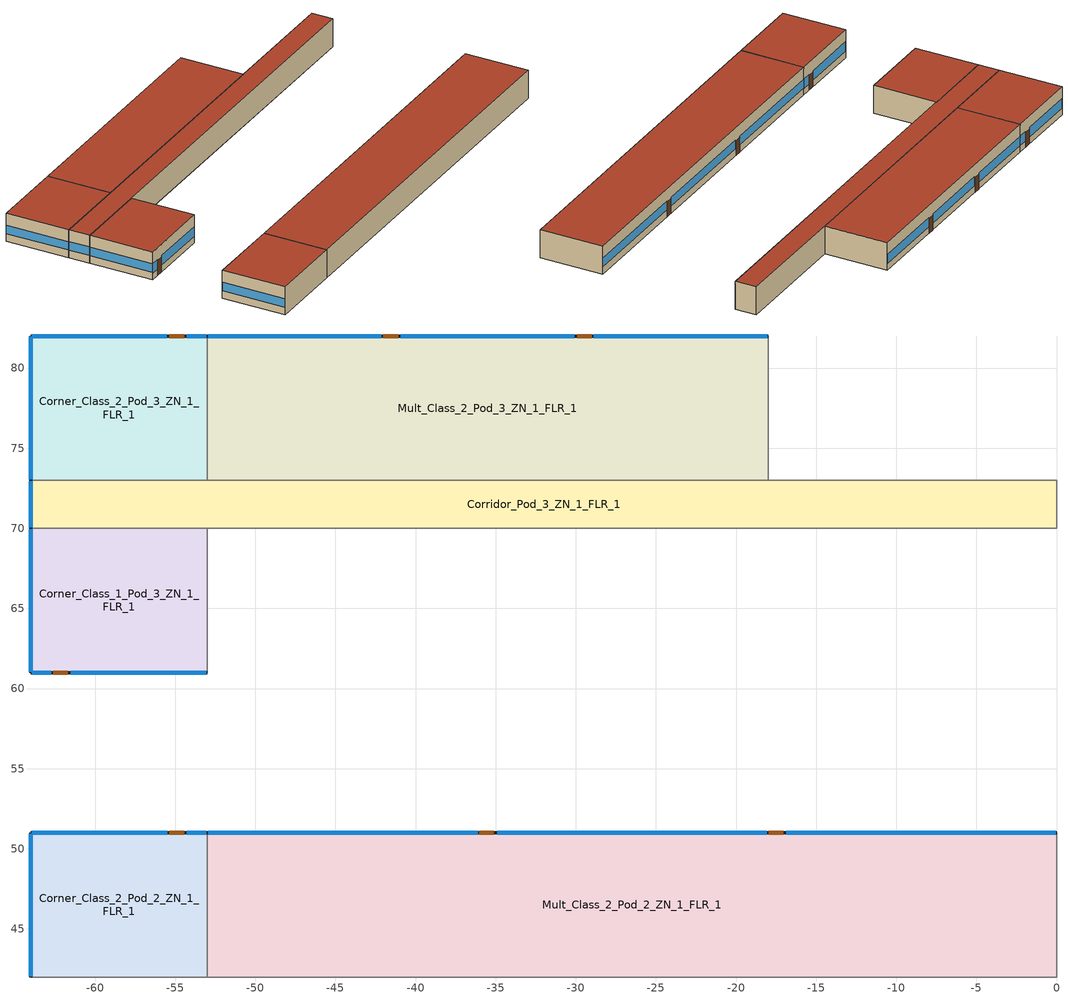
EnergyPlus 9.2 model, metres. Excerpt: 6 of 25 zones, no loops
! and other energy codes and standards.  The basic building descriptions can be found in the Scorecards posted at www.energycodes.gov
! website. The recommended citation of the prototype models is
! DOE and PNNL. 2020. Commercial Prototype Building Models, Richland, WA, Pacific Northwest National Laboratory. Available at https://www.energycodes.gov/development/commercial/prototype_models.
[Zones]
Corner_Class_2_Pod_2_ZN_1_FLR_1
 floor ground (Corner_Class_2_Pod_2_ZN_1_FLR_1_Floor_Ffactor): -64,51 -53,51 -53,42 -64,42 z0
 wall outside (nonres_ext_wall): -53,51 -64,51 -64,42 z0:4
 wall to Corridor_Pod_2_ZN_1_FLR_1 (int_wall): -64,42 -53,42 z0:4
 wall to Mult_Class_2_Pod_2_ZN_1_FLR_1 (int_wall): -53,42 -53,51 z0:4
 window (NonresWindow_U_0.39_SHGC_0.36): -64,50.95 -64,42.05 z1.1:2.31; -53.05,51 -54.27,51 / -55.49,51 -63.95,51 z0.92:2.29
 door (Swinging Door_con): -54.45,51 -55.36,51 z0:2.13
 roof outside (nonres_roof): -64,42 -53,42 -53,51 -64,51 z4
Mult_Class_2_Pod_2_ZN_1_FLR_1
 floor ground (Mult_Class_2_Pod_2_ZN_1_FLR_1_Floor_Ffactor): -53,51 0,51 0,42 -53,42 z0
 wall outside (nonres_ext_wall): 0,51 -53,51 z0:4
 wall to Corridor_Pod_2_ZN_1_FLR_1 (int_wall): -53,42 0,42 z0:4
 wall to Main_Corridor_ZN_1_FLR_1 (int_wall): 0,42 0,51 z0:4
 window (NonresWindow_U_0.39_SHGC_0.36): -0.05,51 -16.87,51 / -18.09,51 -34.91,51 / -36.13,51 -52.95,51 z1.03:2.29
 door (Swinging Door_con): -17.05,51 -17.96,51 / -35.11,51 -36.02,51 z0:2.13
 roof outside (nonres_roof): -53,42 0,42 0,51 -53,51 z4
Corner_Class_1_Pod_3_ZN_1_FLR_1
 floor ground (Corner_Class_1_Pod_3_ZN_1_FLR_1_Floor_Ffactor): -64,70 -53,70 -53,61 -64,61 z0
 wall outside (nonres_ext_wall): -64,70 -64,61 -53,61 z0:4
 wall to Mult_Class_1_Pod_3_ZN_1_FLR_1 (int_wall): -53,61 -53,70 z0:4
 wall to Corridor_Pod_3_ZN_1_FLR_1 (int_wall): -53,70 -64,70 z0:4
 window (NonresWindow_U_0.39_SHGC_0.36): -64,69.95 -64,61.05 z1.1:2.31; -63.95,61 -62.73,61 / -61.51,61 -53.05,61 z0.92:2.29
 door (Swinging Door_con): -62.62,61 -61.7,61 z0:2.13
 roof outside (nonres_roof): -64,61 -53,61 -53,70 -64,70 z4
Corridor_Pod_3_ZN_1_FLR_1
 floor ground (Corridor_Pod_3_ZN_1_FLR_1_Floor_Ffactor): -64,73 0,73 0,70 -64,70 z0
 wall outside (nonres_ext_wall): -64,73 -64,70 z0:4
 wall to Mult_Class_1_Pod_3_ZN_1_FLR_1 (int_wall): -53,70 0,70 z0:4
 wall to Library_Media_Center_ZN_1_FLR_1 (int_wall): 0,70 0,73 z0:4
 wall to Computer_Class_ZN_1_FLR_1 (int_wall): 0,73 -18,73 z0:4
 wall to Mult_Class_2_Pod_3_ZN_1_FLR_1 (int_wall): -18,73 -53,73 z0:4
 wall to Corner_Class_2_Pod_3_ZN_1_FLR_1 (int_wall): -53,73 -64,73 z0:4
 window (NonresWindow_U_0.39_SHGC_0.36): -64,72.95 -64,70.05 z1.1:2.34
 roof outside (nonres_roof): -64,70 0,70 0,73 -64,73 z4
Corner_Class_2_Pod_3_ZN_1_FLR_1
 floor ground (Corner_Class_2_Pod_3_ZN_1_FLR_1_Floor_Ffactor): -64,82 -53,82 -53,73 -64,73 z0
 wall outside (nonres_ext_wall): -53,82 -64,82 -64,73 z0:4
 wall to Mult_Class_2_Pod_3_ZN_1_FLR_1 (int_wall): -53,73 -53,82 z0:4
 window (NonresWindow_U_0.39_SHGC_0.36): -53.05,82 -54.27,82 / -55.52,82 -63.95,82 z0.92:2.29; -64,81.95 -64,73.05 z1.1:2.31
 door (Swinging Door_con): -54.44,82 -55.36,82 z0:2.13
 roof outside (nonres_roof): -64,73 -53,73 -53,82 -64,82 z4
Mult_Class_2_Pod_3_ZN_1_FLR_1
 floor ground (Mult_Class_2_Pod_3_ZN_1_FLR_1_Floor_Ffactor): -53,82 -18,82 -18,73 -53,73 z0
 wall outside (nonres_ext_wall): -18,82 -53,82 z0:4
 wall to Computer_Class_ZN_1_FLR_1 (int_wall): -18,73 -18,82 z0:4
 window (NonresWindow_U_0.39_SHGC_0.36): -18.05,82 -28.87,82 / -30.09,82 -40.91,82 / -42.13,82 -52.95,82 z0.99:2.29
 door (Swinging Door_con): -29,82 -29.92,82 / -41.09,82 -42.01,82 z0:2.13
 roof outside (nonres_roof): -53,73 -18,73 -18,82 -53,82 z4
[Building]
SchoolPrimary: North Axis {deg}=0; Terrain=City; Loads Convergence Tolerance Value=0.04; Temperature Convergence Tolerance Value {deltaC}=0.2; Solar Distribution=FullInteriorAndExterior; Maximum Number of Warmup Days=25; Minimum Number of Warmup Days=6
[Site:Location]
New.York-John.F.Kennedy.Intl.AP_NY_USA WMO=744860: Latitude {deg}=40.66; Longitude {deg}=-73.8; Time Zone {hr}=-5; Elevation {m}=7
[SizingPeriod:DesignDay] Day of Month=21; Dry-Bulb Temperature Range Modifier Type=DefaultMultipliers; Humidity Condition Type=Wetbulb; Barometric Pressure {Pa}=101241; Rain Indicator=No; Snow Indicator=No; Daylight Saving Time Indicator=No
Name | Month | Day Type | Maximum Dry-Bulb Temperature {C} | Daily Dry-Bulb Temperature Range {deltaC} | Wetbulb or DewPoint at Maximum Dry-Bulb {C} | Wind Speed {m/s} | Wind Direction {deg} | Solar Model Indicator | Sky Clearness | ASHRAE Clear Sky Optical Depth for Beam Irradiance (taub) | ASHRAE Clear Sky Optical Depth for Diffuse Irradiance (taud)
New.York-John.F.Kennedy.Intl.AP_NY_USA Ann Htg 99.6% Condns DB | 1 | WinterDesignDay | -10.7 | 0 | -10.7 | 7.5 | 320 | ASHRAEClearSky | 0
New.York-John.F.Kennedy.Intl.AP_NY_USA Ann Clg .4% Condns DB=>MWB | 7 | SummerDesignDay | 32.1 | 7.4 | 23.1 | 5.6 | 230 | ASHRAETau |  | 0.541 | 1.8
[Site:WaterMainsTemperature]
Calculation Method=Correlation; Annual Average Outdoor Air Temperature {C}=12.4667; Maximum Difference In Monthly Average Outdoor Air Temperatures {deltaC}=25.2
[Site:GroundTemperature:FCfactorMethod]
14, 7.3, 3.3, 1.2, -0.2, 5.6, 10.9, 16.1, 21.7, 25, 24.8, 19.9
[Material:NoMass] Thermal Absorptance=0.9; Solar Absorptance=0.7; Visible Absorptance=0.7
Name | Roughness | Thermal Resistance {m2-K/W}
Opaque Door panel_con | MediumRough | 0.288705
Nonres_Roof_Insulation | MediumSmooth | 5.30668
Nonres_Exterior_Wall_Insulation | MediumSmooth | 2.368
[Construction]
Swinging Door_con: Opaque Door panel_con
InteriorFurnishings: Std Wood 6inch
int_wall: G01 13mm gypsum board, G01 13mm gypsum board
nonres_roof: F13 Built-up roofing, Nonres_Roof_Insulation, F08 Metal surface
nonres_ext_wall: F07 25mm stucco, G01 16mm gypsum board, Nonres_Exterior_Wall_Insulation, G01 16mm gypsum board
NonresWindow_U_0.39_SHGC_0.36: Nonres Window Glazing Layer
[Material]
Name | Roughness | Thickness {m} | Conductivity {W/m-K} | Density {kg/m3} | Specific Heat {J/kg-K} | Thermal Absorptance | Solar Absorptance | Visible Absorptance
Std Wood 6inch | MediumSmooth | 0.15 | 0.12 | 540 | 1210 | 0.9 | 0.7 | 0.7
F07 25mm stucco | Smooth | 0.0254 | 0.72 | 1856 | 840 | 0.9 | 0.7 | 0.7
F08 Metal surface | Smooth | 0.0008 | 45.28 | 7824 | 500
F13 Built-up roofing | Rough | 0.0095 | 0.16 | 1120 | 1460 | 0.9 | 0.77
G01 13mm gypsum board | Smooth | 0.0127 | 0.16 | 800 | 1090 | 0.9 | 0.7 | 0.5
G01 16mm gypsum board | MediumSmooth | 0.0159 | 0.16 | 800 | 1090
[WindowMaterial:SimpleGlazingSystem]
Nonres Window Glazing Layer: U-Factor {W/m2-K}=2.21452; Solar Heat Gain Coefficient=0.36; Visible Transmittance=0.36
[Construction:FfactorGroundFloor] F-Factor {W/m-K}=0.93474
Name | Area {m2} | PerimeterExposed {m}
Corner_Class_2_Pod_2_ZN_1_FLR_1_Floor_Ffactor; Corner_Class_1_Pod_3_ZN_1_FLR_1_Floor_Ffactor; Corner_Class_2_Pod_3_ZN_1_FLR_1_Floor_Ffactor | 99 | 20
Mult_Class_2_Pod_2_ZN_1_FLR_1_Floor_Ffactor | 477 | 53
Corridor_Pod_3_ZN_1_FLR_1_Floor_Ffactor | 192 | 3
Mult_Class_2_Pod_3_ZN_1_FLR_1_Floor_Ffactor | 315 | 35
[Zone] Type=1; Multiplier=1; Ceiling Height {m}=4; Floor Area {m2}=autocalculate; Part of Total Floor Area=Yes
Name | Volume {m3}
Corner_Class_2_Pod_2_ZN_1_FLR_1; Corner_Class_1_Pod_3_ZN_1_FLR_1; Corner_Class_2_Pod_3_ZN_1_FLR_1 | 396
Mult_Class_2_Pod_2_ZN_1_FLR_1 | 1908
Corridor_Pod_3_ZN_1_FLR_1 | 768
Mult_Class_2_Pod_3_ZN_1_FLR_1 | 1260
[InternalMass] Construction=InteriorFurnishings
Name | Zone or ZoneList | Surface Area {m2}
Corner_Class_2_Pod_2_ZN_1_FLR_1_InternalMass_1 | Corner_Class_2_Pod_2_ZN_1_FLR_1 | 198
Mult_Class_2_Pod_2_ZN_1_FLR_1_InternalMass_1 | Mult_Class_2_Pod_2_ZN_1_FLR_1 | 954
Corner_Class_1_Pod_3_ZN_1_FLR_1_InternalMass_1 | Corner_Class_1_Pod_3_ZN_1_FLR_1 | 198
Corridor_Pod_3_ZN_1_FLR_1_InternalMass_1 | Corridor_Pod_3_ZN_1_FLR_1 | 384
Corner_Class_2_Pod_3_ZN_1_FLR_1_InternalMass_1 | Corner_Class_2_Pod_3_ZN_1_FLR_1 | 198
Mult_Class_2_Pod_3_ZN_1_FLR_1_InternalMass_1 | Mult_Class_2_Pod_3_ZN_1_FLR_1 | 630
[People] Number of People Schedule=BLDG_OCC_SCH; Fraction Radiant=0.3; Sensible Heat Fraction=AUTOCALCULATE; Activity Level Schedule=ACTIVITY_SCH; Enable ASHRAE 55 Comfort Warnings=No; Mean Radiant Temperature Calculation Type=ZoneAveraged; Work Efficiency Schedule=WORK_EFF_SCH; Clothing Insulation Calculation Method=ClothingInsulationSchedule; Clothing Insulation Schedule=CLOTHING_SCH; Air Velocity Schedule=AIR_VELO_SCH; Thermal Comfort Model 1 Type=FANGER
Name | Zone or ZoneList | Number of People Calculation Method | Zone Floor Area per Person {m2/person} | Number of People
Corner_Class_2_Pod_2_ZN_1_FLR_1 | Corner_Class_2_Pod_2_ZN_1_FLR_1 | Area/Person | 3.716
Mult_Class_2_Pod_2_ZN_1_FLR_1 | Mult_Class_2_Pod_2_ZN_1_FLR_1 | Area/Person | 3.716
Corner_Class_1_Pod_3_ZN_1_FLR_1 | Corner_Class_1_Pod_3_ZN_1_FLR_1 | Area/Person | 3.716
Corridor_Pod_3_ZN_1_FLR_1 | Corridor_Pod_3_ZN_1_FLR_1 | People |  | 0
Corner_Class_2_Pod_3_ZN_1_FLR_1 | Corner_Class_2_Pod_3_ZN_1_FLR_1 | Area/Person | 3.716
Mult_Class_2_Pod_3_ZN_1_FLR_1 | Mult_Class_2_Pod_3_ZN_1_FLR_1 | Area/Person | 3.716
[Lights] Design Level Calculation Method=Watts/Area; Return Air Fraction=0; Fraction Radiant=0.37; Fraction Visible=0.2; Fraction Replaceable=1; Return Air Fraction Calculated from Plenum Temperature=No
Name | Zone or ZoneList | Schedule | Watts per Zone Floor Area {W/m2}
Corner_Class_2_Pod_2_ZN_1_FLR_1_Lights | Corner_Class_2_Pod_2_ZN_1_FLR_1 | BLDG_LIGHT_CLASSROOM_SCH | 9.30002
Mult_Class_2_Pod_2_ZN_1_FLR_1_Lights | Mult_Class_2_Pod_2_ZN_1_FLR_1 | BLDG_LIGHT_CLASSROOM_SCH | 9.30002
Corner_Class_1_Pod_3_ZN_1_FLR_1_Lights | Corner_Class_1_Pod_3_ZN_1_FLR_1 | BLDG_LIGHT_CLASSROOM_SCH | 9.30002
Corridor_Pod_3_ZN_1_FLR_1_Lights | Corridor_Pod_3_ZN_1_FLR_1 | BLDG_LIGHT_CORRIDOR_SCH | 6.39376
Corner_Class_2_Pod_3_ZN_1_FLR_1_Lights | Corner_Class_2_Pod_3_ZN_1_FLR_1 | BLDG_LIGHT_CLASSROOM_SCH | 9.30002
Mult_Class_2_Pod_3_ZN_1_FLR_1_Lights | Mult_Class_2_Pod_3_ZN_1_FLR_1 | BLDG_LIGHT_CLASSROOM_SCH | 9.30002
[ElectricEquipment] Schedule=BLDG_EQUIP_SCH; Design Level Calculation Method=EquipmentLevel; Fraction Latent=0; Fraction Radiant=0.5; Fraction Lost=0
Name | Zone or ZoneList | Design Level {W}
Corner_Class_2_Pod_2_ZN_1_FLR_1_PlugMisc_Equip | Corner_Class_2_Pod_2_ZN_1_FLR_1 | 1485
Mult_Class_2_Pod_2_ZN_1_FLR_1_PlugMisc_Equip | Mult_Class_2_Pod_2_ZN_1_FLR_1 | 7155
Corner_Class_1_Pod_3_ZN_1_FLR_1_PlugMisc_Equip | Corner_Class_1_Pod_3_ZN_1_FLR_1 | 1485
Corridor_Pod_3_ZN_1_FLR_1_PlugMisc_Equip | Corridor_Pod_3_ZN_1_FLR_1 | 768
Corner_Class_2_Pod_3_ZN_1_FLR_1_PlugMisc_Equip | Corner_Class_2_Pod_3_ZN_1_FLR_1 | 1485
Mult_Class_2_Pod_3_ZN_1_FLR_1_PlugMisc_Equip | Mult_Class_2_Pod_3_ZN_1_FLR_1 | 4725
[Daylighting:Controls] Daylighting Method=SplitFlux; Lighting Control Type=Continuous; Minimum Input Power Fraction for Continuous or ContinuousOff Dimming Control=0.3; Minimum Light Output Fraction for Continuous or ContinuousOff Dimming Control=0.15; Number of Stepped Control Steps=3; Probability Lighting will be Reset When Needed in Manual Stepped Control=1; Glare Calculation Azimuth Angle of View Direction Clockwise from Zone y-Axis {deg}=180; Maximum Allowable Discomfort Glare Index=22; Illuminance Setpoint at Reference Point 1 {lux}=377; Illuminance Setpoint at Reference Point 2 {lux}=377
Name | Zone | Glare Calculation Daylighting Reference Point | Daylighting Reference Point 1 | Fraction of Zone Controlled by Reference Point 1 | Daylighting Reference Point 2 | Fraction of Zone Controlled by Reference Point 2
Corner_Class_2_Pod_2_ZN_1_FLR_1_DaylCtrl | Corner_Class_2_Pod_2_ZN_1_FLR_1 | Corner_Class_2_Pod_2_ZN_1_FLR_1_DaylRefPt1 | Corner_Class_2_Pod_2_ZN_1_FLR_1_DaylRefPt1 | 0.22 | Corner_Class_2_Pod_2_ZN_1_FLR_1_DaylRefPt2 | 0.22
Mult_Class_2_Pod_2_ZN_1_FLR_1_DaylCtrl | Mult_Class_2_Pod_2_ZN_1_FLR_1 | Mult_Class_2_Pod_2_ZN_1_FLR_1_DaylRefPt1 | Mult_Class_2_Pod_2_ZN_1_FLR_1_DaylRefPt1 | 0.28 | Mult_Class_2_Pod_2_ZN_1_FLR_1_DaylRefPt2 | 0
Corner_Class_1_Pod_3_ZN_1_FLR_1_DaylCtrl | Corner_Class_1_Pod_3_ZN_1_FLR_1 | Corner_Class_1_Pod_3_ZN_1_FLR_1_DaylRefPt1 | Corner_Class_1_Pod_3_ZN_1_FLR_1_DaylRefPt1 | 0.22 | Corner_Class_1_Pod_3_ZN_1_FLR_1_DaylRefPt2 | 0.22
Corner_Class_2_Pod_3_ZN_1_FLR_1_DaylCtrl | Corner_Class_2_Pod_3_ZN_1_FLR_1 | Corner_Class_2_Pod_3_ZN_1_FLR_1_DaylRefPt1 | Corner_Class_2_Pod_3_ZN_1_FLR_1_DaylRefPt1 | 0.22 | Corner_Class_2_Pod_3_ZN_1_FLR_1_DaylRefPt2 | 0.22
Mult_Class_2_Pod_3_ZN_1_FLR_1_DaylCtrl | Mult_Class_2_Pod_3_ZN_1_FLR_1 | Mult_Class_2_Pod_3_ZN_1_FLR_1_DaylRefPt1 | Mult_Class_2_Pod_3_ZN_1_FLR_1_DaylRefPt1 | 0.28 | Mult_Class_2_Pod_3_ZN_1_FLR_1_DaylRefPt2 | 0
[ZoneInfiltration:DesignFlowRate] Schedule=INFIL_SCH_PNNL; Design Flow Rate Calculation Method=Flow/ExteriorArea; Constant Term Coefficient=0; Temperature Term Coefficient=0; Velocity Term Coefficient=0.224; Velocity Squared Term Coefficient=0
Name | Zone or ZoneList | Flow per Exterior Surface Area {m3/s-m2}
Corner_Class_2_Pod_2_ZN_1_FLR_1_Infiltration | Corner_Class_2_Pod_2_ZN_1_FLR_1 | 0.000254325
Mult_Class_2_Pod_2_ZN_1_FLR_1_Infiltration | Mult_Class_2_Pod_2_ZN_1_FLR_1 | 0.00017524
Corner_Class_1_Pod_3_ZN_1_FLR_1_Infiltration | Corner_Class_1_Pod_3_ZN_1_FLR_1 | 0.000254325
Corridor_Pod_3_ZN_1_FLR_1_Infiltration | Corridor_Pod_3_ZN_1_FLR_1 | 3.35686e-05
Corner_Class_2_Pod_3_ZN_1_FLR_1_Infiltration | Corner_Class_2_Pod_3_ZN_1_FLR_1 | 0.000254325
Mult_Class_2_Pod_3_ZN_1_FLR_1_Infiltration | Mult_Class_2_Pod_3_ZN_1_FLR_1 | 0.00017524
[Exterior:Lights] Control Option=AstronomicalClock
Name | Schedule | Design Level {W}
Exterior_Lights_a | Exterior_lighting_schedule_a | 113
Exterior_Lights_b | Exterior_lighting_schedule_b | 2230.15
[Schedule:Compact]
BLDG_LIGHT_CLASSROOM_SCH: Through: 6/30, For: Weekdays, Until: 7:00, 0.1773, Until: 8:00, 0.9, Until: 21:00, 0.612, Until: 24:00, 0.1773, For: SummerDesignDay, Until: 24:00, 1, For: WinterDesignDay, Until: 24:00, 0, For: WeekEnds Holidays AllOtherDays, Until: 24:00, 0.1773, Through: 9/1, For: Weekdays, Until: 8:00, 0.1773, Until: 20:00, 0.34, Until: 21:00, 0.120564, Until: 24:00, 0.1773, For: SummerDesignDay, Until: 24:00, 1, For: WinterDesignDay, Until: 24:00, 0, For: WeekEnds Holidays AllOtherDays, Until: 24:00, 0.1773, Through: 12/31, For: Weekdays, Until: 7:00, 0.1773, Until: 8:00, 0.9, Until: 21:00, 0.612, Until: 24:00, 0.1773, For: SummerDesignDay, Until: 24:00, 1, For: WinterDesignDay, Until: 24:00, 0, For: WeekEnds Holidays AllOtherDays, Until: 24:00, 0.1773
BLDG_LIGHT_CORRIDOR_SCH: Through: 6/30, For: Weekdays, Until: 7:00, 0.1773, Until: 21:00, 0.9, Until: 24:00, 0.1773, For: SummerDesignDay, Until: 24:00, 1, For: WinterDesignDay, Until: 24:00, 0, For: WeekEnds Holidays AllOtherDays, Until: 24:00, 0.1773, Through: 9/1, For: Weekdays, Until: 8:00, 0.1773, Until: 20:00, 0.5, Until: 24:00, 0.1773, For: SummerDesignDay, Until: 24:00, 1, For: WinterDesignDay, Until: 24:00, 0, For: WeekEnds Holidays AllOtherDays, Until: 24:00, 0.1773, Through: 12/31, For: Weekdays, Until: 7:00, 0.1773, Until: 21:00, 0.9, Until: 24:00, 0.1773, For: SummerDesignDay, Until: 24:00, 1, For: WinterDesignDay, Until: 24:00, 0, For: WeekEnds Holidays AllOtherDays, Until: 24:00, 0.1773
BLDG_EQUIP_SCH: Through: 6/30, For: SummerDesignDay, Until: 08:00, 0.35, Until: 17:00, 0.95, Until: 24:00, 0.35, For: WinterDesignDay, Until: 24:00, 0.35, For: Weekdays, Until: 08:00, 0.35, Until: 17:00, 0.95, Until: 21:00, 0.35, Until: 24:00, 0.35, For: WeekEnds Holidays AllOtherDays, Until: 24:00, 0.35, Through: 9/1, For: SummerDesignDay, Until: 08:00, 0.25, Until: 17:00, 0.5, Until: 24:00, 0.25, For: WinterDesignDay, Until: 24:00, 0.25, For: Weekdays, Until: 08:00, 0.25, Until: 17:00, 0.5, Until: 21:00, 0.25, Until: 24:00, 0.25, For: WeekEnds Holidays AllOtherDays, Until: 24:00, 0.25, Through: 12/31, For: SummerDesignDay, Until: 08:00, 0.35, Until: 17:00, 0.95, Until: 24:00, 0.35, For: WinterDesignDay, Until: 24:00, 0.35, For: Weekdays, Until: 08:00, 0.35, Until: 17:00, 0.95, Until: 21:00, 0.35, Until: 24:00, 0.35, For: WeekEnds Holidays AllOtherDays, Until: 24:00, 0.35
BLDG_OCC_SCH: Through: 6/15, For: Weekdays, Until: 08:00, 0, Until: 16:00, 0.95, Until: 21:00, 0.15, Until: 24:00, 0, For: SummerDesignDay, Until: 08:00, 1e-09, Until: 16:00, 0.95, Until: 21:00, 0.15, Until: 24:00, 1e-09, For: WeekEnds WinterDesignDay Holidays AllOtherDays, Until: 24:00, 0, Through: 9/15, For: Weekdays, Until: 08:00, 0, Until: 16:00, 0.15, Until: 21:00, 0.15, Until: 24:00, 0, For: SummerDesignDay, Until: 08:00, 1e-09, Until: 16:00, 0.15, Until: 21:00, 0.15, Until: 24:00, 1e-09, For: WeekEnds WinterDesignDay Holidays AllOtherDays, Until: 24:00, 0, Through: 12/31, For: Weekdays, Until: 08:00, 0, Until: 16:00, 0.95, Until: 21:00, 0.15, Until: 24:00, 0, For: SummerDesignDay, Until: 08:00, 1e-09, Until: 16:00, 0.95, Until: 21:00, 0.15, Until: 24:00, 1e-09, For: WeekEnds WinterDesignDay Holidays AllOtherDays, Until: 24:00, 0
INFIL_SCH_PNNL: Through: 12/31, For: Weekdays SummerDesignDay, Until: 07:00, 1, Until: 21:00, 0.25, Until: 24:00, 1, For: WeekEnds WinterDesignDay Holidays AllOtherDays, Until: 24:00, 1
WORK_EFF_SCH: Through: 12/31, For: AllDays, Until: 24:00, 0
AIR_VELO_SCH: Through: 12/31, For: AllDays, Until: 24:00, 0.2
CLOTHING_SCH: Through: 04/30, For: AllDays, Until: 24:00, 1.1, Through: 09/30, For: AllDays, Until: 24:00, 0.6, Through: 12/31, For: AllDays, Until: 24:00, 1.1
ACTIVITY_SCH: Through: 12/31, For: AllDays, Until: 24:00, 120
Exterior_lighting_schedule_a: Through:12/31, For:AllDays, Until: 06:00, 0, Until: 24:00, 1
Exterior_lighting_schedule_b: Through:12/31, For:AllDays, Until: 06:00, 0.7, Until: 24:00, 1
